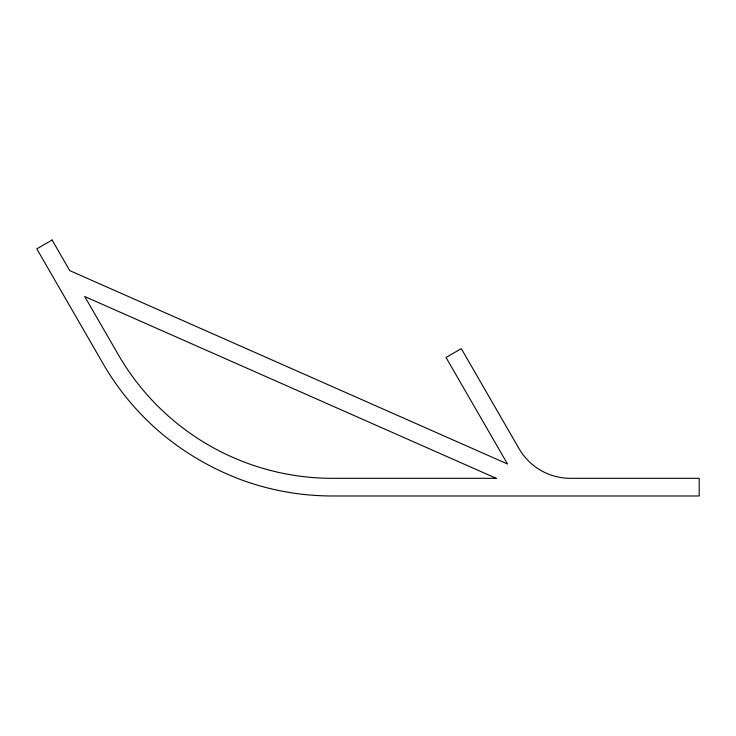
<?xml version="1.0" encoding="UTF-8"?>
<svg xmlns="http://www.w3.org/2000/svg" width="736" height="736" viewBox="0 0 736 736"><rect width="100%" height="100%" fill="white"/><g stroke="black" fill="none" stroke-linecap="round" stroke-linejoin="round"><path stroke-width="1.1" d="M52.1 240.019L36.8 248.851L103.04 363.584A264.794 264.794 0 0 0 162.15 434.028C185.904 453.689 212.888 469.264 241.794 480.01A264.794 264.794 0 0 0 332.359 495.981L699.2 495.981L699.2 478.317L570.437 478.317A59.34 59.34 0 0 1 519.046 448.647L461.306 348.634L446.007 357.466L507.509 463.993L69.764 270.618L52.1 240.019M496.211 478.317L332.359 478.317A247.13 247.13 0 0 1 118.34 354.752L84.732 296.534L496.211 478.317"/></g></svg>
